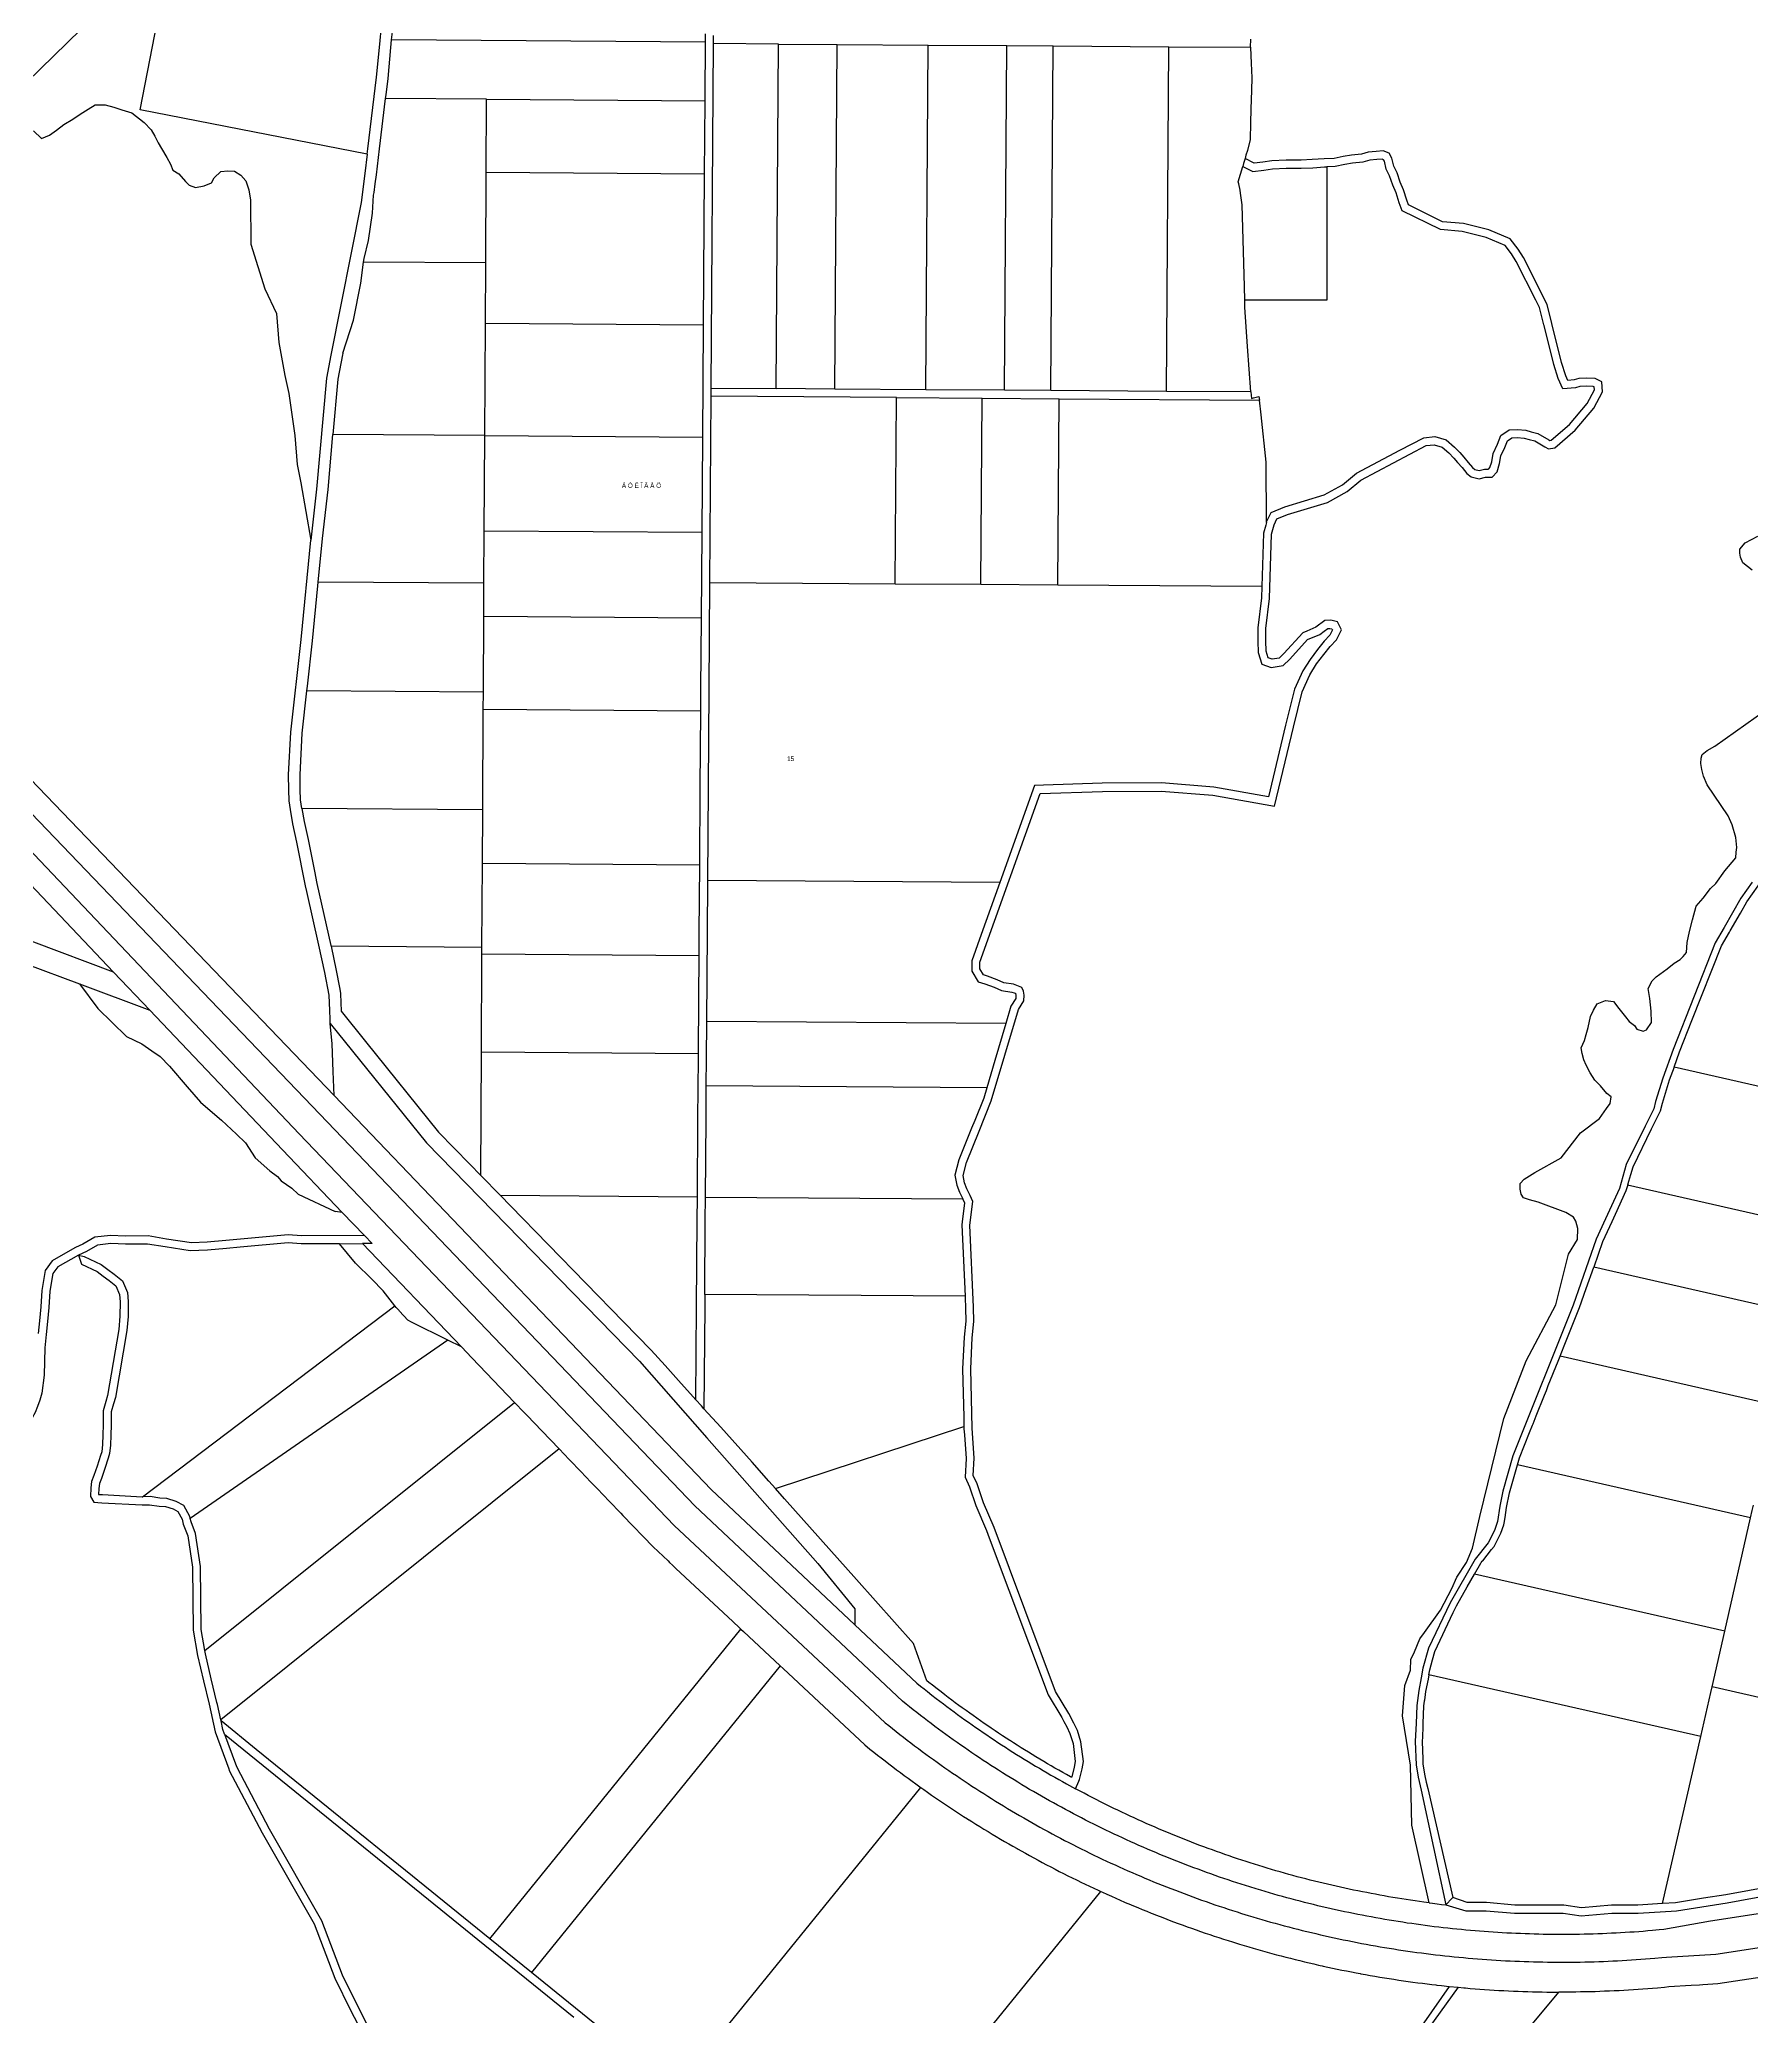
# Model space of a CAD drawing. Header units: metres. Extents: x 1082 to 7276, y 13258 to 20635.
# Drawn here: x 2881 to 3623, y 16712 to 17569 of the extents above; entities that cross this region are included whole.
import ezdxf

# ---------------------------------------------------------------- set-up
doc = ezdxf.new("R2010")
doc.units = ezdxf.units.M

msp = doc.modelspace()

# ---------------------------------------------------------------- linework, layer by layer
at = {"layer": '146'}
for points in [[(3022.93, 17519.26), (2924.47, 17538.449), (2943.6, 17636.609), (3021.54, 17621.41), (3033.35, 17619.109)], [(3022.93, 17519.26), (3023.2, 17521.551), (3026.94, 17552.619), (3028.16, 17565.529), (3030.19, 17586.949), (3032.64, 17609.269), (3032.87, 17612.51), (3033.35, 17619.109)], [(3030.86, 17543.32), (3031.05, 17544.949), (3031.91, 17552.09), (3033.18, 17565.529), (3033.49, 17568.81)], [(3033.49, 17568.81), (3033.7, 17571.06), (3033.82, 17572.31)], [(3169.54, 17567.859), (3033.49, 17568.81)], [(3169.37, 17542.35), (3169.38, 17543.981), (3169.54, 17567.859)], [(3169.54, 17567.859), (3169.55, 17568.91), (3169.57, 17571.359)], [(3171.99, 17417.769), (3173.04, 17567.199)], [(3173.04, 17567.199), (3173.05, 17568.85), (3173.06, 17570.699)], [(3201.15, 17567), (3173.04, 17567.199)], [(3200.1, 17417.57), (3201.15, 17567)], [(3201.15, 17567), (3226.58, 17566.82)], [(3225.53, 17417.391), (3226.58, 17566.82)], [(3226.58, 17566.82), (3266.06, 17566.551)], [(3265.01, 17417.109), (3266.06, 17566.551)], [(3266.06, 17566.551), (3300.19, 17566.31)], [(3299.14, 17416.869), (3300.19, 17566.31)], [(3300.19, 17566.31), (3320.26, 17566.17)], [(3319.21, 17416.731), (3320.26, 17566.17)], [(3320.26, 17566.17), (3370.44, 17565.81)], [(3369.39, 17416.381), (3370.44, 17565.81)], [(3370.44, 17565.81), (3405.83, 17565.56)], [(3405.83, 17565.56), (3405.84, 17565.529), (3406.06, 17558.66), (3406.41, 17552.289), (3406.14, 17547.039), (3405.86, 17538.801), (3405.84, 17532.81), (3405.56, 17525.56), (3404.42, 17520.82), (3403.81, 17518.75), (3403.4, 17517.33)], [(3405.83, 17565.56), (3405.83, 17565.66), (3405.95, 17569.06)], [(2878.25, 17529.4), (2881.74, 17526.019), (2885.12, 17527.51), (2888.25, 17529.619), (2891.39, 17532.109), (2895.28, 17534.471), (2898.54, 17536.58), (2901.92, 17538.81), (2904.93, 17540.68), (2909.31, 17540.66), (2913.06, 17539.65), (2916.55, 17538.391), (2920.8, 17537.119), (2926.17, 17532.981), (2929.28, 17529.85), (2930.77, 17527.1), (2932.26, 17524.09), (2933.75, 17521.721), (2935.99, 17517.84), (2937.61, 17514.961), (2938.6, 17512.33), (2941.22, 17510.699), (2944.08, 17507.32), (2945.71, 17505.81), (2948.45, 17504.801), (2952.21, 17505.539), (2955.47, 17506.779), (2956.6, 17508.9), (2959.49, 17511.76), (2962.49, 17512), (2965.36, 17511.859), (2968.11, 17510.1), (2970.23, 17507.721), (2971.59, 17503.721), (2972.32, 17499.35), (2972.45, 17480.269), (2978.5, 17460.779), (2983.61, 17450.17), (2984.59, 17437.529), (2987.22, 17423.269), (2988.91, 17415.391), (2991.57, 17397.25), (2992.55, 17384.609), (2994.12, 17376.731), (2998.48, 17351.881)], [(3025.86, 17502.57), (3026.37, 17506.41), (3026.88, 17510.221), (3028.23, 17521.51), (3030.86, 17543.32)], [(3074.65, 17543.019), (3030.86, 17543.32)], [(3074.48, 17511.301), (3074.65, 17543.019)], [(3074.65, 17543.019), (3169.37, 17542.35)], [(3169.14, 17510.631), (3169.37, 17542.35)], [(3022.93, 17519.26), (3021.92, 17510.85), (3020.25, 17498.25), (3007.16, 17432.119), (3005.18, 17422.119), (3000.94, 17374.029), (2998.48, 17351.881)], [(3285.38, 17065.039), (3284.24, 17067.69), (3282.84, 17070.56), (3281.81, 17073.18), (3281.16, 17076.43), (3282.62, 17082.07), (3288.15, 17095.631), (3293.43, 17108.81), (3305.14, 17148.31), (3307.49, 17152.08), (3307.6, 17154.59), (3307.33, 17156.34), (3306.69, 17157.84), (3304.55, 17158.83), (3303.05, 17159.32), (3298.9, 17159.92), (3296.01, 17161.279), (3291.73, 17162.881), (3289.97, 17163.381), (3288.44, 17166), (3288.42, 17168.881), (3314.65, 17242.019), (3341.61, 17242.93), (3367.06, 17243.08), (3389.4, 17241.34), (3416.15, 17236.481), (3424.39, 17270.84), (3428.16, 17286.141), (3431.48, 17293.539), (3434.45, 17298.19), (3437.55, 17302.34), (3440.28, 17305.74), (3443.02, 17308.641), (3445.24, 17313.029), (3443.46, 17316.4), (3440.57, 17317.131), (3438.06, 17316.99), (3434.07, 17314.09), (3430.25, 17312.449), (3428.45, 17311.68), (3420.24, 17302.74), (3418.25, 17300.731), (3415.12, 17300.211), (3413.49, 17300.82), (3412.59, 17303.699), (3412.42, 17308.199), (3412.39, 17312.58), (3412.38, 17313.59), (3414.03, 17326.619), (3414.92, 17354.42), (3415.74, 17357.5), (3416.02, 17358.56), (3417.25, 17361.07), (3421.88, 17362.971), (3439.14, 17368.211), (3447.63, 17373.019), (3453.61, 17377.94), (3481.95, 17392.881), (3485.33, 17393.269), (3488.86, 17392.231), (3491.76, 17389.68), (3493.91, 17387.44), (3495.55, 17385.57), (3497.45, 17383.33), (3499.48, 17380.83), (3501.38, 17379.34), (3504.89, 17378.49), (3507.65, 17379.131), (3510.53, 17379.15), (3512.64, 17381.539), (3513.74, 17385.051), (3514.34, 17388.43), (3516.07, 17392.07), (3517.17, 17394.961), (3519.04, 17396.221), (3521.42, 17396.359), (3524.44, 17396.131), (3526.57, 17395.519), (3528.96, 17394.91), (3533.37, 17392.301), (3535.01, 17391.44), (3537.64, 17391.949), (3546.48, 17399.519), (3554.55, 17409.08), (3558.38, 17416.24), (3558.09, 17420.49), (3555.2, 17421.981), (3551.31, 17422.08), (3548.05, 17421.94), (3546.05, 17421.42), (3543.29, 17421.16), (3542.4, 17423.15), (3540.59, 17428.9), (3536.39, 17445.869), (3534.37, 17454.029), (3524.04, 17474.381), (3521.75, 17478), (3518.33, 17482.481), (3509.02, 17486.44), (3498.08, 17489.131), (3489.05, 17489.949), (3474.26, 17497.221), (3473.51, 17499.221), (3472.15, 17503.721), (3470.66, 17507.1), (3469.3, 17511.1), (3467.94, 17513.981), (3467.07, 17517.481), (3465.83, 17519.6), (3463.33, 17520.609), (3460.2, 17520.369), (3456.83, 17520.141), (3453.82, 17519.269), (3449.57, 17518.789), (3445.94, 17518.18), (3442.06, 17517.31), (3437.68, 17517.211), (3432.55, 17516.85), (3427.67, 17516.619), (3421.17, 17516.641), (3415.04, 17516.289), (3411.16, 17515.801), (3407.4, 17515.31), (3403.4, 17517.33)], [(3403.25, 17455.99), (3403.1, 17461.84), (3402.21, 17497.221), (3401.42, 17502.369), (3401.23, 17503.59), (3400.67, 17506.369), (3400.49, 17507.221), (3402.41, 17513.91)], [(3403.4, 17517.33), (3402.77, 17515.199), (3402.41, 17513.91)], [(3402.41, 17513.91), (3406.79, 17511.699), (3411.59, 17512.33), (3415.35, 17512.801), (3421.26, 17513.141), (3427.75, 17513.119), (3432.76, 17513.35), (3437.84, 17513.711), (3438.86, 17513.731)], [(3438.86, 17513.731), (3438.86, 17455.99), (3403.25, 17455.99)], [(3412.65, 17359.49), (3412.72, 17359.789), (3414.69, 17363.801), (3420.7, 17366.269), (3437.75, 17371.449), (3445.64, 17375.91), (3451.66, 17380.859), (3470.56, 17390.83), (3480.89, 17396.279), (3485.64, 17396.83), (3490.59, 17395.369), (3494.18, 17392.211), (3496.48, 17389.81), (3498.21, 17387.85), (3500.15, 17385.56), (3501.95, 17383.34), (3502.94, 17382.56), (3504.91, 17382.08), (3507.24, 17382.631), (3508.78, 17382.641), (3509.02, 17382.721), (3509.53, 17383.301), (3510.34, 17385.881), (3510.98, 17389.51), (3512.85, 17393.449), (3514.3, 17397.24), (3517.88, 17399.66), (3521.46, 17399.869), (3525.06, 17399.59), (3527.49, 17398.9), (3530.31, 17398.17), (3535.08, 17395.359), (3535.55, 17395.109), (3536.06, 17395.211), (3543.99, 17401.99), (3551.64, 17411.06), (3554.82, 17417), (3554.74, 17418.279), (3554.31, 17418.5), (3551.34, 17418.58), (3548.57, 17418.461), (3546.65, 17417.971), (3541.12, 17417.43), (3539.12, 17421.91), (3537.22, 17427.961), (3533.01, 17444.94), (3532.96, 17445.16), (3531.06, 17452.801), (3529.45, 17455.99), (3520.99, 17472.65), (3518.87, 17476), (3516.11, 17479.619), (3507.91, 17483.109), (3497.5, 17485.67), (3488.08, 17486.519), (3471.46, 17494.69), (3470.19, 17498.1), (3468.86, 17502.5), (3467.4, 17505.82), (3466.05, 17509.779), (3464.62, 17512.789), (3463.8, 17516.15), (3463.41, 17516.81), (3462.78, 17517.06), (3460.47, 17516.881), (3457.44, 17516.67), (3454.51, 17515.83), (3450.05, 17515.32), (3446.61, 17514.74), (3442.48, 17513.82), (3438.86, 17513.731)], [(3074.27, 17472.06), (3074.48, 17511.301)], [(3169.14, 17510.631), (3074.48, 17511.301)], [(3168.68, 17445.1), (3169.14, 17510.631)], [(3021.34, 17472.43), (3021.55, 17474.029), (3023.4, 17481.76), (3025.25, 17493.67), (3025.66, 17501.51), (3025.86, 17502.57)], [(3012.39, 17432.93), (3016.93, 17447.24), (3020.16, 17463.31), (3021.34, 17472.43)], [(3074.27, 17472.06), (3021.34, 17472.43)], [(3074.12, 17445.769), (3074.27, 17472.06)], [(3405.96, 17416.119), (3404.54, 17435.9), (3403.32, 17452.891), (3403.25, 17455.99)], [(3073.86, 17397.199), (3074.12, 17445.769)], [(3168.68, 17445.1), (3074.12, 17445.769)], [(3168.34, 17396.43), (3168.68, 17445.1)], [(3012.39, 17432.93), (3012.37, 17432.81), (3012.24, 17432.17), (3010.16, 17421.65), (3008.05, 17397.67)], [(3171.4, 17333.42), (3171.97, 17414.269)], [(3171.97, 17414.269), (3171.99, 17417.769)], [(3252.36, 17413.699), (3171.97, 17414.269)], [(3171.99, 17417.769), (3200.1, 17417.57)], [(3225.53, 17417.391), (3200.1, 17417.57)], [(3265.01, 17417.109), (3225.53, 17417.391)], [(3251.79, 17332.85), (3252.36, 17413.699)], [(3252.36, 17413.699), (3289.46, 17413.44)], [(3299.14, 17416.869), (3265.01, 17417.109)], [(3288.89, 17332.59), (3289.46, 17413.44)], [(3289.46, 17413.44), (3322.86, 17413.199)], [(3319.21, 17416.731), (3299.14, 17416.869)], [(3369.39, 17416.381), (3319.21, 17416.731)], [(3322.29, 17332.359), (3322.86, 17413.199)], [(3322.86, 17413.199), (3409.62, 17412.59)], [(3405.96, 17416.119), (3369.39, 17416.381)], [(3405.96, 17416.119), (3406.16, 17413.34), (3407.01, 17413.539), (3409.45, 17414.131), (3409.62, 17412.59)], [(3412.65, 17359.49), (3412.61, 17385.68), (3410.33, 17406.19), (3409.62, 17412.59)], [(3001.7, 17333.69), (3003.58, 17352.6), (3005.95, 17373.869), (3008.05, 17397.67)], [(3073.86, 17397.199), (3008.05, 17397.67)], [(3073.64, 17355.81), (3073.86, 17397.1)], [(3073.86, 17397.1), (3073.86, 17397.199)], [(3168.34, 17396.43), (3073.86, 17397.1)], [(3168.05, 17355.15), (3168.34, 17396.43)], [(3008.52, 17111.06), (2772.95, 17356.539), (2765.29, 17364.881)], [(3412.65, 17359.49), (3412.35, 17358.391), (3411.44, 17354.93), (3410.69, 17331.74)], [(3813.12, 16785.019), (3605.22, 16753.131), (3584.9, 16749.42), (3582.93, 16749.24), (3579.98, 16748.971), (3578.01, 16748.81), (3576.05, 16748.65), (3574.08, 16748.5), (3572.11, 16748.359), (3570.14, 16748.231), (3568.17, 16748.1), (3566.2, 16747.99), (3564.23, 16747.881), (3562.26, 16747.789), (3560.28, 16747.699), (3558.31, 16747.619), (3556.34, 16747.539), (3554.37, 16747.481), (3552.39, 16747.43), (3550.42, 16747.381), (3548.45, 16747.34), (3546.48, 16747.32), (3544.5, 16747.289), (3542.53, 16747.279), (3540.55, 16747.279), (3538.58, 16747.289), (3536.61, 16747.301), (3534.63, 16747.32), (3532.66, 16747.35), (3530.69, 16747.391), (3528.71, 16747.44), (3526.74, 16747.5), (3524.77, 16747.56), (3522.8, 16747.641), (3520.82, 16747.721), (3518.85, 16747.81), (3516.88, 16747.91), (3514.91, 16748.019), (3512.94, 16748.141), (3510.97, 16748.26), (3509, 16748.4), (3507.03, 16748.539), (3505.06, 16748.69), (3503.1, 16748.85), (3501.13, 16749.019), (3499.16, 16749.19), (3497.2, 16749.381), (3495.23, 16749.57), (3493.27, 16749.769), (3491.31, 16749.981), (3489.35, 16750.199), (3487.39, 16750.43), (3485.43, 16750.67), (3483.47, 16750.91), (3481.51, 16751.17), (3479.55, 16751.43), (3477.6, 16751.699), (3475.65, 16751.981), (3473.69, 16752.26), (3471.74, 16752.56), (3469.79, 16752.859), (3467.84, 16753.18), (3465.89, 16753.5), (3463.95, 16753.83), (3462, 16754.16), (3460.06, 16754.51), (3458.12, 16754.869), (3456.18, 16755.231), (3454.24, 16755.6), (3452.3, 16755.981), (3450.37, 16756.369), (3448.43, 16756.769), (3446.5, 16757.17), (3444.57, 16757.58), (3442.64, 16758.01), (3440.72, 16758.44), (3438.8, 16758.881), (3436.87, 16759.32), (3434.95, 16759.779), (3433.03, 16760.24), (3431.12, 16760.711), (3429.2, 16761.199), (3427.29, 16761.68), (3425.38, 16762.18), (3423.47, 16762.69), (3421.57, 16763.199), (3419.66, 16763.721), (3417.76, 16764.25), (3415.86, 16764.789), (3413.97, 16765.34), (3412.07, 16765.891), (3410.19, 16766.449), (3408.29, 16767.029), (3405.46, 16767.9), (3403.58, 16768.49), (3401.7, 16769.09), (3399.82, 16769.699), (3397.95, 16770.32), (3396.07, 16770.94), (3394.2, 16771.57), (3392.34, 16772.211), (3390.47, 16772.859), (3388.61, 16773.519), (3386.75, 16774.18), (3384.9, 16774.859), (3383.04, 16775.539), (3381.2, 16776.231), (3379.35, 16776.92), (3377.5, 16777.631), (3375.67, 16778.34), (3373.83, 16779.06), (3371.99, 16779.789), (3370.16, 16780.529), (3368.34, 16781.269), (3366.51, 16782.029), (3364.69, 16782.789), (3362.87, 16783.56), (3361.06, 16784.33), (3359.25, 16785.119), (3357.44, 16785.91), (3355.63, 16786.711), (3353.83, 16787.519), (3352.04, 16788.33), (3350.24, 16789.16), (3348.45, 16789.99), (3346.67, 16790.83), (3344.88, 16791.68), (3343.1, 16792.529), (3341.33, 16793.391), (3339.56, 16794.26), (3337.79, 16795.141), (3336.02, 16796.029), (3334.26, 16796.92), (3332.51, 16797.82), (3330.75, 16798.731), (3329.01, 16799.65), (3327.26, 16800.57), (3325.52, 16801.5), (3323.78, 16802.44), (3322.05, 16803.381), (3320.32, 16804.34), (3318.6, 16805.301), (3316.88, 16806.269), (3315.17, 16807.24), (3313.45, 16808.231), (3311.75, 16809.221), (3310.04, 16810.221), (3308.35, 16811.221), (3306.65, 16812.24), (3304.96, 16813.26), (3303.28, 16814.289), (3301.6, 16815.32), (3299.92, 16816.359), (3298.25, 16817.41), (3296.58, 16818.471), (3294.92, 16819.529), (3293.26, 16820.6), (3291.61, 16821.68), (3289.96, 16822.769), (3288.31, 16823.859), (3286.68, 16824.961), (3285.04, 16826.07), (3283.41, 16827.18), (3281.79, 16828.301), (3280.17, 16829.43), (3278.55, 16830.57), (3276.95, 16831.711), (3275.34, 16832.859), (3273.74, 16834.019), (3272.15, 16835.18), (3270.56, 16836.35), (3268.97, 16837.529), (3267.39, 16838.711), (3265.82, 16839.9), (3264.25, 16841.1), (3262.68, 16842.301), (3261.13, 16843.519), (3259.57, 16844.731), (3258.03, 16845.961), (3256.48, 16847.19), (3254.93, 16848.44), (3164.98, 16933.199), (3002.38, 17103.019), (2765.65, 17349.699)], [(3006.91, 17142.269), (3006.8, 17144.221), (3006.66, 17147.92), (3006.4, 17154.56), (3004.59, 17164.35), (3001.98, 17176.231), (2996.67, 17199.58), (2996.13, 17201.961), (2992.46, 17220.971), (2990.63, 17228.881), (2989.62, 17235.1), (2989.02, 17238.769), (2988.92, 17243.66), (2988.79, 17250.18), (2989.77, 17268.631), (2994.21, 17308.769), (2998.48, 17351.881)], [(3073.51, 17333.18), (3073.64, 17355.81)], [(3168.05, 17355.15), (3073.64, 17355.81)], [(3167.79, 17318.07), (3168.05, 17355.15)], [(3623.23, 17338.869), (3619.19, 17342.1), (3618.17, 17344.471), (3617.9, 17346.221), (3617.89, 17347.981), (3620.25, 17350.74), (3625.62, 17353.66)], [(2758.05, 17342.449), (2993.35, 17094.381), (3155.95, 16924.551), (3247.41, 16839.09), (3248.97, 16837.83), (3250.56, 16836.56), (3252.15, 16835.31), (3253.74, 16834.06), (3255.34, 16832.81), (3256.95, 16831.58), (3258.56, 16830.35), (3260.17, 16829.119), (3261.79, 16827.91), (3263.42, 16826.699), (3265.05, 16825.5), (3266.69, 16824.31), (3268.33, 16823.119), (3269.98, 16821.94), (3271.63, 16820.769), (3273.29, 16819.6), (3274.95, 16818.44), (3276.62, 16817.289), (3278.29, 16816.15), (3279.97, 16815.01), (3281.65, 16813.881), (3283.34, 16812.76), (3285.03, 16811.65), (3286.72, 16810.539), (3288.43, 16809.44), (3290.13, 16808.35), (3291.85, 16807.26), (3293.56, 16806.19), (3295.28, 16805.119), (3297.01, 16804.051), (3298.74, 16803), (3300.47, 16801.949), (3302.21, 16800.91), (3303.95, 16799.881), (3305.7, 16798.859), (3307.45, 16797.84), (3309.21, 16796.83), (3310.97, 16795.83), (3312.73, 16794.83), (3314.5, 16793.84), (3316.28, 16792.869), (3318.06, 16791.891), (3319.84, 16790.93), (3321.62, 16789.981), (3323.41, 16789.029), (3325.21, 16788.09), (3327.01, 16787.15), (3328.81, 16786.231), (3330.62, 16785.31), (3332.43, 16784.4), (3334.24, 16783.5), (3336.06, 16782.609), (3337.88, 16781.731), (3339.71, 16780.85), (3341.54, 16779.981), (3343.37, 16779.119), (3345.21, 16778.26), (3347.05, 16777.42), (3348.9, 16776.58), (3350.74, 16775.75), (3352.6, 16774.93), (3354.45, 16774.119), (3356.31, 16773.31), (3358.17, 16772.519), (3360.04, 16771.731), (3361.91, 16770.949), (3363.78, 16770.17), (3365.66, 16769.41), (3367.54, 16768.65), (3369.42, 16767.9), (3371.31, 16767.16), (3373.19, 16766.43), (3375.09, 16765.711), (3376.98, 16764.99), (3378.88, 16764.279), (3380.78, 16763.59), (3382.69, 16762.891), (3384.59, 16762.211), (3386.5, 16761.539), (3388.42, 16760.869), (3390.33, 16760.211), (3392.25, 16759.57), (3394.17, 16758.92), (3396.1, 16758.289), (3398.03, 16757.67), (3399.96, 16757.051), (3401.89, 16756.44), (3404.79, 16755.551), (3406.72, 16754.961), (3408.67, 16754.381), (3410.62, 16753.81), (3412.56, 16753.25), (3414.51, 16752.699), (3416.46, 16752.16), (3418.42, 16751.619), (3420.37, 16751.09), (3422.33, 16750.58), (3424.29, 16750.06), (3426.26, 16749.56), (3428.22, 16749.07), (3430.19, 16748.58), (3432.16, 16748.109), (3434.13, 16747.641), (3436.1, 16747.18), (3438.08, 16746.731), (3440.05, 16746.289), (3442.03, 16745.859), (3444.01, 16745.43), (3446, 16745.019), (3447.98, 16744.609), (3449.97, 16744.211), (3451.96, 16743.82), (3453.95, 16743.44), (3455.93, 16743.07), (3457.93, 16742.699), (3459.92, 16742.35), (3461.92, 16742), (3463.92, 16741.66), (3465.92, 16741.33), (3467.92, 16741.01), (3469.92, 16740.699), (3471.92, 16740.391), (3473.92, 16740.1), (3475.93, 16739.81), (3477.94, 16739.539), (3479.94, 16739.269), (3481.96, 16739.01), (3483.96, 16738.76), (3485.97, 16738.51), (3487.99, 16738.279), (3490, 16738.06), (3492.01, 16737.84), (3494.03, 16737.631), (3496.05, 16737.43), (3498.06, 16737.24), (3500.08, 16737.06), (3502.1, 16736.891), (3504.12, 16736.731), (3506.14, 16736.57), (3508.16, 16736.42), (3510.18, 16736.289), (3512.2, 16736.16), (3514.22, 16736.039), (3516.25, 16735.93), (3518.27, 16735.83), (3520.3, 16735.731), (3522.32, 16735.65), (3524.34, 16735.57), (3526.37, 16735.5), (3528.39, 16735.449), (3530.42, 16735.4), (3532.44, 16735.359), (3534.47, 16735.32), (3536.5, 16735.301), (3538.52, 16735.289), (3540.55, 16735.279), (3542.57, 16735.279), (3544.6, 16735.301), (3546.62, 16735.32), (3548.65, 16735.35), (3550.68, 16735.381), (3552.7, 16735.43), (3554.73, 16735.49), (3556.75, 16735.551), (3558.77, 16735.631), (3560.8, 16735.711), (3562.82, 16735.801), (3564.85, 16735.9), (3566.87, 16736.01), (3568.89, 16736.131), (3570.92, 16736.25), (3572.94, 16736.391), (3574.96, 16736.529), (3576.98, 16736.68), (3579, 16736.85), (3581.01, 16737.019), (3584.04, 16737.289), (3586.05, 16737.481), (3607.42, 16738.801), (3815.32, 16770.68)], [(2996.77, 17286.481), (2997, 17288.51), (2999.18, 17308.25), (3001.54, 17332.051), (3001.7, 17333.69)], [(3073.51, 17333.18), (3001.7, 17333.69)], [(3073.43, 17318.74), (3073.51, 17333.18)], [(3170.49, 17204.31), (3170.77, 17244.51), (3170.77, 17244.56), (3171.07, 17287.289), (3171.4, 17333.42)], [(3251.79, 17332.85), (3171.4, 17333.42)], [(3288.89, 17332.59), (3251.79, 17332.85)], [(3322.29, 17332.359), (3288.89, 17332.59)], [(3410.69, 17331.74), (3410.53, 17326.9), (3408.88, 17313.789), (3408.89, 17312.6), (3408.92, 17308.131), (3409.1, 17303.1), (3410.66, 17298.15), (3414.77, 17296.6), (3419.95, 17297.461), (3422.78, 17300.33), (3430.52, 17308.76), (3435.81, 17311.029), (3437.69, 17312.4), (3439.28, 17313.56), (3440.22, 17313.609), (3441.09, 17313.391), (3441.24, 17313.1), (3441.3, 17312.99), (3441.12, 17312.65), (3440.99, 17312.381), (3440.12, 17310.67), (3437.64, 17308.039), (3434.79, 17304.49), (3431.57, 17300.19), (3428.39, 17295.211), (3424.83, 17287.279), (3424.4, 17285.5), (3420.99, 17271.66), (3413.52, 17240.519), (3389.85, 17244.81), (3367.19, 17246.58), (3341.54, 17246.43), (3316.01, 17245.57), (3312.16, 17245.44), (3297.09, 17203.42)], [(3410.69, 17331.74), (3322.29, 17332.359)], [(3073.26, 17285.94), (3073.43, 17318.74)], [(3167.79, 17318.07), (3073.43, 17318.74)], [(3167.51, 17277.789), (3167.57, 17287.31), (3167.79, 17318.07)], [(2773.78, 17311.34), (2912.98, 17164.58)], [(2994.61, 17235.471), (2993.98, 17239.221), (2993.9, 17243.69), (2993.82, 17247.721), (2993.78, 17250.09), (2994.75, 17268.221), (2996.77, 17286.481)], [(3073.26, 17285.94), (2996.77, 17286.481)], [(3073.22, 17278.449), (3073.26, 17285.94)], [(3072.98, 17234.92), (3073.22, 17278.449)], [(3167.51, 17277.789), (3073.22, 17278.449)], [(3167.04, 17210.94), (3167.27, 17244.539), (3167.27, 17244.58), (3167.51, 17277.789)], [(3483.16, 16761.029), (3475.74, 16794.619), (3475.15, 16820.66), (3471.71, 16842.051), (3472.73, 16855.199), (3475.06, 16861.85), (3475.27, 16866.481), (3476.87, 16869.869), (3479.21, 16875.519), (3481.19, 16878.16), (3488.14, 16887.84), (3493.08, 16897.26), (3495.17, 16902.279), (3499.38, 16908.57), (3501.96, 16914.84), (3505.23, 16928.51), (3515.54, 16971.01), (3525.24, 16995.99), (3538.08, 17020.231), (3543.67, 17042.289), (3547.5, 17048.699), (3547.71, 17053.461), (3546.81, 17056.59), (3545.79, 17058.33), (3542.39, 17060.32), (3530.44, 17064.881), (3526.67, 17065.859), (3524.15, 17066.721), (3523.14, 17068.221), (3522.62, 17070.471), (3522.6, 17072.971), (3524.46, 17074.731), (3528.95, 17077.641), (3540.44, 17084.09), (3548.75, 17094.91), (3556.98, 17101.09), (3560.08, 17105.369), (3561.69, 17107.631), (3562.04, 17110.51), (3560.27, 17112), (3557.49, 17115.24), (3554.96, 17117.731), (3553.05, 17120.85), (3551.27, 17124.221), (3550.24, 17126.59), (3549.47, 17129.221), (3549.07, 17131.721), (3550.55, 17134.859), (3551.28, 17137.49), (3552.14, 17140.5), (3553.1, 17145.269), (3554.46, 17148.029), (3556.06, 17150.789), (3559.69, 17152.32), (3563.08, 17151.84), (3565.36, 17148.84), (3568.27, 17145.109), (3569.92, 17143.109), (3572.19, 17141.369), (3573.21, 17139.881), (3575.98, 17139.019), (3577.48, 17139.529), (3579.58, 17142.789), (3579.41, 17147.67), (3578.87, 17153.06), (3578.21, 17157.43), (3579.81, 17160.82), (3581.67, 17162.59), (3586.41, 17166), (3589.4, 17168.519), (3592.02, 17170.039), (3593.26, 17171.289), (3594.76, 17173.06), (3595.1, 17177.44), (3596.06, 17182.199), (3597.4, 17187.221), (3598.98, 17193.109), (3601.96, 17196.641), (3605.19, 17200.789), (3607.43, 17202.93), (3611.39, 17208.461), (3616.11, 17214.119), (3616.22, 17216.631), (3616.58, 17218.631), (3616.16, 17223.01), (3614.49, 17228.391), (3612.82, 17232.381), (3603.68, 17245.731), (3602.15, 17249.6), (3601.37, 17252.471), (3600.97, 17254.981), (3601.08, 17257.359), (3601.57, 17258.859), (3603.69, 17260.631), (3607.06, 17262.519), (3629.37, 17278.43)], [(2994.61, 17235.471), (2995.54, 17229.85), (2997.35, 17222), (3000, 17208.279), (3001.02, 17202.99), (3007.13, 17176.141), (3007.21, 17175.76)], [(3072.98, 17234.92), (2994.61, 17235.471)], [(3072.85, 17211.609), (3072.98, 17234.92)], [(3589.37, 17123.391), (3591.73, 17129.971), (3597.1, 17143.551), (3609.91, 17175.9), (3613.4, 17181.85), (3613.74, 17182.43), (3618.14, 17190.141), (3620.91, 17195), (3625.87, 17202.039), (3630.67, 17213.08), (3632.12, 17219.231), (3634.46, 17224.869), (3636.4, 17232.4), (3636.73, 17233.44)], [(2768.2, 17207.359), (2793.71, 17197.961), (2852.52, 17176.92), (2874.89, 17168.17), (2898.22, 17159.43)], [(3072.65, 17175.301), (3072.85, 17211.609)], [(3167.04, 17210.94), (3072.85, 17211.609)], [(3166.76, 17171.65), (3166.83, 17181.67), (3167.04, 17210.94)], [(3170.06, 17143.15), (3170.33, 17181.65), (3170.49, 17204.31)], [(3297.09, 17203.42), (3170.49, 17204.31)], [(2912.98, 17164.58), (2878.46, 17177.51), (2856.04, 17186.269), (2830.6, 17195.381)], [(3297.09, 17203.42), (3288.98, 17180.81), (3284.91, 17169.471), (3284.95, 17165.039), (3287.66, 17160.381), (3290.64, 17159.551), (3294.64, 17158.06), (3297.88, 17156.529), (3302.25, 17155.9), (3303.27, 17155.56), (3304, 17155.231), (3303.94, 17155.381), (3304.09, 17154.4), (3304.04, 17153.15), (3301.92, 17149.76), (3299.69, 17142.24)], [(3623.24, 17203.51), (3618.38, 17196.609), (3611.14, 17183.94), (3607.2, 17177.221), (3588.92, 17131.029), (3584.47, 17118.619), (3581.37, 17108.44), (3580.58, 17105.31), (3576.78, 17097.801), (3568.63, 17081.09), (3565.7, 17070.779), (3559.63, 17057.551), (3555.64, 17048.76), (3545.57, 17020.211), (3519.48, 16954.869), (3515.15, 16939.56), (3513.78, 16932.971), (3512.86, 16926.381), (3511.55, 16922.471), (3508.83, 16917.16), (3503.16, 16910.039), (3492.36, 16891.15), (3482.95, 16871.481), (3480.53, 16862.69), (3479.79, 16858.57), (3478.7, 16853.109), (3477.84, 16846.609), (3477.52, 16838.84), (3477.32, 16833.699), (3477.21, 16830.961), (3477.56, 16820.91), (3478.39, 16815.49), (3479.71, 16809.881), (3490.48, 16760.141)], [(3072.65, 17175.301), (3007.21, 17175.76)], [(3007.21, 17175.76), (3009.49, 17165.33), (3010.84, 17157.961), (3011.29, 17155.49), (3011.35, 17155.109), (3011.66, 17147.641), (3022.21, 17134.51), (3053.86, 17095.131), (3067.4, 17081.25), (3072.12, 17076.4)], [(3072.41, 17129.789), (3072.64, 17172.31)], [(3072.64, 17172.31), (3072.65, 17175.301)], [(3166.76, 17171.65), (3072.64, 17172.31)], [(3166.46, 17129.131), (3166.63, 17153.34), (3166.76, 17171.65)], [(2928.68, 17148.019), (2912.98, 17164.58)], [(2898.22, 17159.43), (2928.68, 17148.019)], [(2898.22, 17159.43), (2906.09, 17148.85), (2918.61, 17136.65), (2925.16, 17133.43), (2929.57, 17130.449), (2933.1, 17127.971), (2937.15, 17123.74), (2944.87, 17114.891), (2950.57, 17108.17), (2954.87, 17104.56), (2959.79, 17100.33), (2966.24, 17094.359), (2970.16, 17090.5), (2974.35, 17084.019), (2980.67, 17078.42), (2983.95, 17075.94), (2985.59, 17074.07), (2990.26, 17070.84), (2993.04, 17068.35), (3009.01, 17060.721)], [(2928.68, 17148.019), (2986.11, 17087.481), (3012.09, 17060.34)], [(3008.52, 17111.06), (3008.16, 17121.449), (3007.69, 17133.519), (3006.91, 17142.269)], [(3006.91, 17142.269), (3048.62, 17090.481), (3140.89, 16995.83), (3170.14, 16962.631), (3218.17, 16908.109), (3234.32, 16888.49), (3234.32, 16881.57)], [(3169.86, 17115.301), (3169.95, 17127.1), (3170.06, 17143.15)], [(3299.69, 17142.24), (3170.06, 17143.15)], [(3299.69, 17142.24), (3294.94, 17126.221), (3291.45, 17114.44)], [(3072.12, 17076.4), (3072.41, 17129.789)], [(3166.46, 17129.131), (3072.41, 17129.789)], [(3166.02, 17067.039), (3166.26, 17101.109), (3166.45, 17127.119), (3166.46, 17129.131)], [(3589.37, 17123.391), (3587.31, 17117.67), (3584.26, 17107.641), (3583.41, 17104.25), (3579.46, 17096.471), (3571.45, 17080.019), (3570.5, 17076.68), (3569.66, 17073.731), (3569.21, 17072.141)], [(3786.15, 17078.57), (3589.37, 17123.391)], [(3234.32, 16881.57), (3172.02, 16940.301), (3008.52, 17111.06)], [(3169.52, 17066.84), (3169.76, 17101.08), (3169.86, 17115.301)], [(3291.45, 17114.44), (3169.86, 17115.301)], [(3291.45, 17114.44), (3290.12, 17109.961), (3286.23, 17100.26), (3284.89, 17096.92), (3279.29, 17083.18), (3277.57, 17076.529), (3278.44, 17072.19), (3279.63, 17069.15), (3281.06, 17066.221), (3281.13, 17066.051)], [(3080.66, 17067.641), (3072.12, 17076.4)], [(3166.02, 17067.039), (3080.66, 17067.641)], [(3165.41, 16979.131), (3163.02, 16981.769), (3159.02, 16986.199), (3155.48, 16990.119), (3152.01, 16993.971), (3146.03, 17000.6), (3134.06, 17012.869), (3085, 17063.19), (3080.66, 17067.641)], [(3165.41, 16979.131), (3165.69, 17019.609), (3165.95, 17057.029), (3166.02, 17067.039)], [(3169.23, 17024.85), (3169.45, 17057), (3169.52, 17066.84)], [(3281.13, 17066.051), (3169.52, 17066.84)], [(3569.21, 17072.141), (3569.16, 17071.961), (3568.52, 17069.731), (3563.79, 17059.41), (3562.36, 17056.301), (3558.42, 17047.641), (3554.56, 17036.69)], [(3651.12, 17053.481), (3569.21, 17072.141)], [(3012.09, 17060.34), (3009.01, 17060.721)], [(3012.09, 17060.34), (3021.65, 17050.359)], [(3281.13, 17066.051), (3281.79, 17064.529), (3280.73, 17056.221), (3280.58, 17055.051), (3282.04, 17024.051)], [(3329.96, 16810.471), (3331.3, 16813.731), (3331.61, 16814.481), (3332.81, 16819.131), (3333.33, 16822.231), (3332.29, 16830.85), (3330.75, 16835.721), (3329.21, 16838.9), (3326.98, 16843.07), (3321.26, 16852.68), (3294.59, 16923.76), (3289.98, 16934.5), (3287.28, 16942.75), (3285.62, 16946.25), (3286.06, 16953.76), (3285.08, 16966.779), (3284.49, 16992.57), (3285.13, 17005.971), (3285.82, 17013.109), (3285.77, 17019.24), (3284.1, 17054.91), (3285.38, 17065.039)], [(3021.65, 17050.359), (2994.4, 17050.199), (2988.68, 17050.68), (2961.58, 17048.25), (2953.47, 17047.449), (2946.68, 17047.18), (2935.94, 17048.83), (2927.88, 17050.19), (2918.11, 17050.131), (2911.62, 17050.34), (2904.86, 17049.631), (2899.63, 17046.58), (2896.52, 17045.19), (2892.07, 17042.74), (2886.38, 17039.381), (2883.31, 17035.25), (2881.79, 17026.58), (2881.47, 17019.369), (2880.89, 17013.41), (2880.31, 17007.801)], [(3021.65, 17050.359), (3024.98, 17046.881), (3020.85, 17046.859)], [(2897.68, 17041.769), (2888.77, 17036.731), (2886.62, 17033.83), (2885.26, 17026.199), (2884.96, 17019.131), (2884.38, 17013.06), (2883.79, 17007.4), (2883.09, 17001.711), (2882.81, 16989.81), (2881.85, 16981.971), (2881.06, 16978.971), (2879.92, 16976.25), (2878.9, 16973.65), (2877.61, 16971.289), (2876.46, 16969.199), (2874.12, 16965.779), (2868.7, 16959.519), (2841.11, 16930.32), (2828.31, 16914.711), (2821, 16907.31), (2811.79, 16894.731), (2803.54, 16882.801), (2797.34, 16876.65), (2795.38, 16873.631)], [(3010.94, 17046.801), (3006.18, 17046.769), (2994.26, 17046.699), (2988.69, 17047.16), (2967.88, 17045.301), (2961.91, 17044.76), (2953.72, 17043.961), (2946.09, 17043.66), (2935.37, 17045.381), (2927.6, 17046.68), (2918.06, 17046.631), (2911.75, 17046.84), (2905.98, 17046.231), (2901.23, 17043.461), (2897.68, 17041.769)], [(2897.68, 17041.769), (2900.23, 17041.211), (2907.59, 17037.81), (2910.53, 17035.6), (2913.19, 17033.6), (2916.87, 17030.769), (2918.96, 17025.66), (2919.3, 17021.699), (2919.22, 17015.279), (2918.75, 17009.24), (2913.78, 16980.18), (2912.95, 16977.34), (2911.92, 16973.84), (2911.96, 16968.25), (2911.75, 16963.81), (2911.66, 16959.44), (2911.25, 16955.84), (2910.66, 16953.881), (2909.17, 16949.269), (2907.66, 16945.029), (2906.82, 16942.869), (2906.54, 16940.721), (2906.48, 16938.109), (2908.1, 16938), (2925.38, 16937.109), (2925.5, 16937.109)], [(2897.68, 17041.769), (2899.11, 17037.881), (2905.78, 17034.779), (2908.43, 17032.801), (2911.08, 17030.81), (2913.98, 17028.57), (2915.52, 17024.83), (2915.8, 17021.57), (2915.72, 17015.44), (2915.27, 17009.67), (2910.37, 16980.971), (2909.59, 16978.33), (2908.41, 16974.33), (2908.46, 16968.32), (2908.25, 16963.93), (2908.16, 16959.68), (2907.81, 16956.539), (2907.32, 16954.91), (2905.85, 16950.4), (2904.38, 16946.26), (2903.4, 16943.75), (2903.05, 16940.99), (2902.95, 16937.231), (2904.35, 16934.74), (2907.87, 16934.51), (2925.3, 16933.609), (2928.57, 16933.631), (2932.71, 16933.029), (2935.47, 16932.92), (2938.74, 16931.81), (2940.88, 16930.699), (2942.66, 16927.33), (2943.18, 16925.199), (2945.1, 16920.199), (2947.1, 16906.57), (2947.45, 16879.279), (2949.3, 16868.269), (2951.9, 16857.269), (2954.36, 16847.141), (2956.97, 16835.141), (2962.89, 16819.051), (2963.13, 16818.391), (2977.4, 16791.43), (2999.92, 16751.881), (3008.89, 16728.391), (3015.66, 16714.529), (3020.37, 16705.301)], [(3010.94, 17046.801), (3020.85, 17046.859)], [(3034.87, 17019.9), (3029.88, 17026.369), (3024.95, 17031.481), (3017.87, 17038.32), (3010.94, 17046.801)], [(3020.85, 17046.859), (3063.7, 17002.1)], [(3539.94, 16998.029), (3540.38, 16999.141), (3542.05, 17003.32), (3548.37, 17019.16), (3551.27, 17027.359), (3554.56, 17036.69)], [(3642.72, 17016.609), (3554.56, 17036.69)], [(3169.23, 17024.85), (3169.22, 17023.961), (3169.19, 17019.58), (3168.88, 16975.279)], [(3282.04, 17024.051), (3169.23, 17024.85)], [(3282.04, 17024.051), (3282.08, 17023.17), (3282.27, 17019.15), (3282.27, 17018.789), (3282.32, 17013.26), (3281.64, 17006.221), (3280.98, 16992.609), (3281.46, 16971.631), (3281.56, 16967.51)], [(2925.5, 16937.109), (3034.87, 17019.9)], [(3057.84, 17005.029), (3057.82, 17005.029), (3042.16, 17012.85), (3040.52, 17013.67), (3036.91, 17017.58), (3036.68, 17017.82), (3035.46, 17019.15), (3034.87, 17019.9)], [(3057.84, 17005.029), (2946.18, 16927.66)], [(3063.7, 17002.1), (3057.84, 17005.029)], [(3063.7, 17002.1), (3068.26, 16997.34), (3071.43, 16994.029), (3086.78, 16978)], [(3521.48, 16950.9), (3522.33, 16953.9), (3526.75, 16964.981), (3528.01, 16968.131), (3528.23, 16968.69), (3529.61, 16972.131), (3533.18, 16981.1), (3534.02, 16983.199), (3534.85, 16985.289), (3539.07, 16995.85), (3539.94, 16998.029)], [(3633.63, 16976.69), (3539.94, 16998.029)], [(2952.49, 16870.4), (3086.78, 16978)], [(3106.07, 16957.85), (3098.52, 16965.731), (3092.22, 16972.31), (3090.99, 16973.59), (3086.78, 16978)], [(3168.88, 16975.279), (3167.74, 16976.539), (3165.41, 16979.131)], [(3199.85, 16940.641), (3196.99, 16943.85), (3189.69, 16952.029), (3176.14, 16967.231), (3168.88, 16975.279)], [(3199.85, 16940.641), (3281.56, 16967.51)], [(3281.56, 16967.51), (3281.58, 16966.6), (3281.78, 16963.91), (3282.55, 16953.731), (3282.08, 16945.56), (3284.02, 16941.449), (3286.7, 16933.269), (3291.34, 16922.449), (3292.51, 16919.33), (3318.09, 16851.16), (3323.93, 16841.359), (3324.83, 16839.68), (3326.09, 16837.32), (3327.49, 16834.42), (3328.86, 16830.109), (3329.79, 16822.31), (3329.38, 16819.859), (3328.28, 16815.59), (3328.2, 16815.41), (3327.69, 16815.69), (3326.08, 16816.59), (3324.38, 16817.539), (3322.68, 16818.5), (3320.99, 16819.461), (3319.37, 16820.4), (3317.74, 16821.35), (3316.12, 16822.31), (3314.42, 16823.32), (3312.71, 16824.35), (3311.18, 16825.279), (3309.49, 16826.31), (3307.87, 16827.31), (3306.32, 16828.279), (3304.65, 16829.34), (3303.03, 16830.369), (3301.72, 16831.211), (3301.4, 16831.42), (3299.81, 16832.449), (3298.24, 16833.481), (3296.58, 16834.58), (3295.03, 16835.609), (3293.36, 16836.74), (3291.88, 16837.75), (3290.29, 16838.84), (3288.7, 16839.94), (3287.12, 16841.051), (3285.51, 16842.19), (3284.05, 16843.231), (3282.47, 16844.359), (3280.86, 16845.529), (3279.35, 16846.641), (3277.8, 16847.789), (3276.33, 16848.881), (3274.76, 16850.06), (3273.21, 16851.24), (3271.66, 16852.43), (3269.89, 16853.801), (3267.9, 16855.359), (3266.4, 16856.539), (3265.48, 16857.279)], [(3106.07, 16957.85), (2959.42, 16840.35)], [(3106.07, 16957.85), (3110.41, 16953.31), (3110.69, 16953.019), (3115.46, 16948.039), (3119.89, 16943.42), (3122.58, 16940.609), (3125.34, 16937.721), (3127.84, 16935.109), (3132.79, 16929.94), (3133.72, 16928.971), (3146.81, 16915.301), (3153.29, 16909.24), (3153.92, 16908.65), (3155.21, 16907.449), (3156.72, 16906.039), (3181.42, 16882.961), (3184.29, 16880.279), (3184.92, 16879.69)], [(3502.89, 16903.539), (3505.65, 16908.35), (3505.77, 16908.51), (3506.26, 16909.109), (3506.45, 16909.359), (3510.29, 16914.18), (3511.36, 16915.519), (3514.32, 16921.301), (3515.52, 16924.891), (3515.79, 16925.69), (3516.13, 16928.131), (3516.74, 16932.461), (3518.06, 16938.85), (3521.48, 16950.9)], [(3622.51, 16927.891), (3521.48, 16950.9)], [(3265.48, 16857.279), (3259.69, 16873.49), (3234.95, 16901.25), (3203.75, 16936.25), (3199.85, 16940.641)], [(2946.18, 16927.66), (2945.96, 16928.58), (2943.46, 16933.301), (2940.12, 16935.039), (2936.11, 16936.4), (2933.03, 16936.519), (2928.81, 16937.131), (2925.5, 16937.109)], [(3622.51, 16927.891), (3623.25, 16931.15), (3623.78, 16933.481)], [(2952.49, 16870.4), (2950.95, 16879.59), (2950.6, 16906.84), (2948.51, 16921.1), (2946.53, 16926.25), (2946.18, 16927.66)], [(3611.34, 16878.84), (3622.51, 16927.891)], [(3483.09, 16859.94), (3483.46, 16862.019), (3484.64, 16866.32), (3485.65, 16869.971), (3493.69, 16886.961), (3495, 16889.731), (3495.02, 16889.76), (3499.73, 16897.99), (3502.89, 16903.539)], [(3611.34, 16878.84), (3502.89, 16903.539)], [(3076.06, 16745.41), (3184.92, 16879.69)], [(3184.92, 16879.69), (3186.04, 16878.641), (3201.95, 16863.769)], [(3234.32, 16881.57), (3261.21, 16856.221), (3262.74, 16854.99), (3264.25, 16853.789), (3265.76, 16852.59), (3267.69, 16851.08), (3269.57, 16849.619), (3271.1, 16848.449), (3272.64, 16847.279), (3274.18, 16846.119), (3275.72, 16844.971), (3277.28, 16843.82), (3278.83, 16842.68), (3280.4, 16841.539), (3281.96, 16840.42), (3283.54, 16839.289), (3285.11, 16838.18), (3286.69, 16837.07), (3288.28, 16835.971), (3289.87, 16834.881), (3291.47, 16833.801), (3293.07, 16832.711), (3294.67, 16831.641), (3296.28, 16830.58), (3297.9, 16829.519), (3299.52, 16828.471), (3301.14, 16827.42), (3302.77, 16826.381), (3304.4, 16825.35), (3306.04, 16824.33), (3307.68, 16823.32), (3309.33, 16822.31), (3310.97, 16821.31), (3312.63, 16820.31), (3314.29, 16819.33), (3315.95, 16818.34), (3317.62, 16817.369), (3319.29, 16816.41), (3320.97, 16815.449), (3322.65, 16814.49), (3324.33, 16813.551), (3326.02, 16812.609), (3329.96, 16810.471)], [(3605.82, 16854.609), (3611.34, 16878.84)], [(2959.42, 16840.35), (2957.96, 16847.051), (2957.77, 16847.93), (2955.3, 16858.08), (2952.73, 16868.961), (2952.49, 16870.4)], [(3201.95, 16863.769), (3094.12, 16730.769)], [(3201.95, 16863.769), (3203.16, 16862.641), (3238.53, 16829.59), (3240.82, 16827.699), (3242.47, 16826.391), (3244.11, 16825.09), (3245.74, 16823.81), (3247.39, 16822.529), (3249.04, 16821.26), (3250.69, 16820), (3252.35, 16818.74), (3254.02, 16817.49), (3255.69, 16816.25), (3257.37, 16815.019), (3259.05, 16813.789), (3260.74, 16812.57), (3262.43, 16811.359), (3262.86, 16811.051)], [(3483.09, 16859.94), (3482.74, 16858.01), (3481.66, 16852.619), (3481.49, 16851.369), (3481.17, 16848.94), (3481.11, 16848.481), (3480.83, 16846.359), (3480.52, 16838.721), (3480.46, 16837.35), (3480.29, 16833.01), (3480.21, 16830.949), (3480.46, 16823.31), (3480.54, 16821.19), (3481.33, 16816.06), (3481.98, 16813.31), (3482.63, 16810.56), (3493.42, 16763.34)], [(3600.92, 16833.109), (3483.09, 16859.94)], [(3600.92, 16833.109), (3605.29, 16852.279), (3605.82, 16854.609)], [(3728.76, 16826.609), (3605.82, 16854.609)], [(2959.52, 16839.891), (2959.42, 16840.35)], [(2961.07, 16834.131), (2960.34, 16836.119), (2959.52, 16839.891)], [(3076.06, 16745.41), (2974.82, 16827.49), (2959.52, 16839.891)], [(2961.07, 16834.131), (3073.86, 16742.69), (3091.92, 16728.051), (3112.47, 16711.381)], [(2961.07, 16834.131), (2965.8, 16821.26), (2966.33, 16819.82), (2980.47, 16793.119), (3003.1, 16753.381), (3012.11, 16729.789), (3018.78, 16716.109), (3023.42, 16707.019), (3035.63, 16687.471), (3038.16, 16679.949), (3037.76, 16671.92), (3034.86, 16667), (3031.44, 16665.65), (3026.17, 16663.721), (3020.75, 16663)], [(3584.43, 16760.699), (3600.92, 16833.109)], [(3156.67, 16680.06), (3262.86, 16811.051)], [(3262.86, 16811.051), (3264.13, 16810.15), (3265.83, 16808.949), (3267.54, 16807.76), (3269.26, 16806.58), (3270.97, 16805.4), (3272.7, 16804.231), (3274.43, 16803.07), (3276.16, 16801.92), (3277.9, 16800.769), (3279.64, 16799.641), (3281.39, 16798.51), (3283.15, 16797.381), (3283.7, 16797.029), (3283.84, 16796.94), (3284.91, 16796.269), (3286.67, 16795.16), (3288.44, 16794.06), (3290.21, 16792.971), (3291.99, 16791.891), (3293.78, 16790.81), (3295.56, 16789.74), (3297.35, 16788.68), (3299.14, 16787.631), (3300.95, 16786.58), (3302.75, 16785.539), (3304.57, 16784.51), (3305.11, 16784.211), (3306.38, 16783.49), (3308.2, 16782.481), (3310.02, 16781.471), (3311.85, 16780.471), (3313.68, 16779.481), (3315.51, 16778.5), (3317.36, 16777.519), (3319.2, 16776.56), (3321.05, 16775.6), (3322.9, 16774.65), (3324.76, 16773.711), (3326.62, 16772.769), (3328.48, 16771.85), (3330.36, 16770.93), (3330.91, 16770.66), (3332.23, 16770.019), (3334.11, 16769.119), (3335.98, 16768.231), (3337.87, 16767.34), (3339.76, 16766.461), (3340.84, 16765.971)], [(3483.16, 16761.029), (3480.9, 16761.34), (3478.98, 16761.6), (3477.08, 16761.869), (3475.17, 16762.15), (3473.26, 16762.44), (3471.35, 16762.74), (3469.44, 16763.051), (3467.54, 16763.359), (3465.64, 16763.68), (3463.74, 16764.01), (3461.83, 16764.35), (3459.94, 16764.699), (3458.04, 16765.051), (3456.15, 16765.42), (3454.25, 16765.789), (3452.36, 16766.17), (3450.47, 16766.56), (3448.58, 16766.949), (3446.69, 16767.359), (3444.81, 16767.769), (3442.92, 16768.19), (3441.04, 16768.619), (3439.16, 16769.06), (3437.28, 16769.5), (3435.4, 16769.961), (3433.53, 16770.42), (3431.65, 16770.891), (3429.79, 16771.369), (3427.92, 16771.85), (3426.05, 16772.35), (3424.19, 16772.85), (3422.33, 16773.359), (3420.46, 16773.881), (3418.61, 16774.41), (3416.76, 16774.94), (3414.91, 16775.481), (3413.04, 16776.039), (3411.22, 16776.59), (3409.35, 16777.16), (3407.52, 16777.74), (3405.68, 16778.32), (3403.84, 16778.91), (3402.01, 16779.51), (3400.17, 16780.109), (3398.34, 16780.731), (3396.52, 16781.35), (3394.69, 16781.981), (3392.87, 16782.619), (3391.05, 16783.269), (3389.23, 16783.92), (3387.43, 16784.58), (3385.61, 16785.25), (3383.8, 16785.93), (3382, 16786.619), (3380.2, 16787.31), (3378.4, 16788.01), (3376.6, 16788.721), (3374.81, 16789.44), (3373.02, 16790.16), (3371.24, 16790.891), (3369.46, 16791.631), (3367.67, 16792.381), (3365.9, 16793.141), (3364.13, 16793.9), (3362.35, 16794.67), (3360.59, 16795.449), (3358.82, 16796.24), (3357.07, 16797.029), (3355.31, 16797.83), (3353.56, 16798.641), (3351.81, 16799.461), (3350.06, 16800.289), (3348.32, 16801.119), (3346.59, 16801.961), (3344.85, 16802.801), (3343.12, 16803.66), (3341.39, 16804.519), (3338.27, 16806.1), (3335.37, 16807.6), (3333.67, 16808.49), (3331.96, 16809.4), (3329.96, 16810.471)], [(3718.4, 16781.119), (3692.56, 16778), (3669.73, 16773.481), (3642.55, 16770.1), (3611.78, 16764.44), (3602.18, 16762.961), (3590.04, 16761.08), (3584.43, 16760.699)], [(3225.77, 16624.039), (3340.84, 16765.971)], [(3340.84, 16765.971), (3341.65, 16765.59), (3343.55, 16764.731), (3345.45, 16763.881), (3347.35, 16763.039), (3349.26, 16762.199), (3351.17, 16761.369), (3352.22, 16760.92), (3353.09, 16760.551), (3355, 16759.74), (3356.93, 16758.94), (3358.84, 16758.15), (3360.78, 16757.359), (3362.71, 16756.58), (3363.65, 16756.211), (3364.64, 16755.81), (3366.58, 16755.051), (3368.53, 16754.301), (3370.47, 16753.551), (3372.41, 16752.82), (3374.37, 16752.09), (3376.62, 16751.26), (3378.28, 16750.66), (3380.24, 16749.961), (3382.2, 16749.269), (3384.17, 16748.59), (3386.14, 16747.91), (3388.11, 16747.24), (3390.09, 16746.58), (3392.06, 16745.93), (3394.05, 16745.289), (3396.03, 16744.66), (3398.02, 16744.029), (3400.99, 16743.119), (3402.97, 16742.519), (3404.98, 16741.92), (3405.05, 16741.9), (3406.99, 16741.33), (3408.99, 16740.75), (3410.99, 16740.19), (3413, 16739.631), (3415.01, 16739.08), (3417.02, 16738.529), (3419.03, 16738), (3421.05, 16737.481), (3423.06, 16736.961), (3425.08, 16736.461), (3427.11, 16735.961), (3429.13, 16735.471), (3431.16, 16734.99), (3433.18, 16734.519), (3435.21, 16734.051), (3435.9, 16733.9), (3436.82, 16733.69), (3437.25, 16733.6), (3439.28, 16733.15), (3441.32, 16732.711), (3443.36, 16732.289), (3445.39, 16731.869), (3447.43, 16731.461), (3449.48, 16731.06), (3451.53, 16730.67), (3453.35, 16730.32), (3453.57, 16730.279), (3455.59, 16729.91), (3455.62, 16729.91), (3457.67, 16729.539), (3459.72, 16729.19), (3461.77, 16728.84), (3463.83, 16728.5), (3465.89, 16728.17), (3467.94, 16727.85), (3470.01, 16727.539), (3472.06, 16727.24), (3474.12, 16726.94), (3476.19, 16726.66), (3478.24, 16726.381), (3480.32, 16726.109), (3482.39, 16725.85), (3484.44, 16725.609), (3486.07, 16725.42), (3486.52, 16725.359), (3488.59, 16725.131), (3491.86, 16724.789)], [(3483.16, 16761.029), (3484.73, 16760.83), (3486.65, 16760.59), (3488.56, 16760.359), (3490.48, 16760.141)], [(3490.48, 16760.141), (3499.14, 16757.6), (3507.92, 16757.6), (3520.21, 16756.471), (3528.11, 16756.471), (3535.13, 16756.471), (3541.27, 16756.471), (3549.17, 16755.34), (3562.34, 16756.471), (3573.75, 16756.471), (3590.42, 16757.6), (3612.36, 16760.99), (3643.08, 16766.641)], [(3493.42, 16763.34), (3493.12, 16763.01), (3490.48, 16760.141)], [(3584.43, 16760.699), (3573.62, 16759.971), (3562.18, 16759.971), (3549.27, 16758.859), (3541.52, 16759.971), (3535.13, 16759.971), (3528.11, 16759.971), (3520.37, 16759.971), (3508.08, 16761.1), (3499.64, 16761.1), (3493.42, 16763.34)], [(3094.12, 16730.769), (3076.06, 16745.41)], [(3156.67, 16680.06), (3094.12, 16730.769)], [(3491.86, 16724.789), (3473.28, 16698.029), (3469.53, 16693.699), (3460.68, 16683.51), (3437.34, 16657.221), (3418.41, 16636.67), (3396.72, 16618.25), (3379.46, 16598.75), (3364.93, 16586.57), (3353.59, 16569.891), (3343.57, 16559.24), (3335.9, 16549.769), (3335.4, 16549.16), (3328.55, 16540.711)], [(3495.85, 16724.391), (3480.18, 16702.789), (3475.48, 16696.32), (3471.63, 16691.881), (3462.78, 16681.68), (3455.16, 16673.1), (3445.29, 16661.99), (3443.4, 16659.859), (3440.95, 16656.981), (3438.79, 16654.43)], [(3491.86, 16724.789), (3495.85, 16724.391)], [(3495.85, 16724.391), (3498.2, 16724.18), (3498.95, 16724.109), (3501.02, 16723.93), (3503.1, 16723.769), (3505.17, 16723.609), (3507.25, 16723.461), (3509.33, 16723.32), (3511.41, 16723.18), (3513.48, 16723.06), (3515.57, 16722.949), (3517.64, 16722.84), (3519.73, 16722.74), (3521.8, 16722.66), (3523.89, 16722.58), (3525.97, 16722.51), (3528.05, 16722.449), (3530.13, 16722.4), (3532.2, 16722.359), (3534.29, 16722.32), (3536.38, 16722.301), (3538.45, 16722.289), (3538.6, 16722.289), (3539.37, 16722.279)], [(3645.73, 16731.56), (3608.35, 16725.83), (3601.84, 16725.43), (3600.34, 16725.34), (3596.83, 16725.119), (3587.09, 16724.519), (3585.23, 16724.34), (3582.14, 16724.06), (3580.06, 16723.891), (3577.99, 16723.721), (3575.9, 16723.57), (3573.83, 16723.42), (3571.76, 16723.279), (3569.67, 16723.15), (3567.6, 16723.029), (3565.52, 16722.92), (3563.44, 16722.81), (3561.36, 16722.721), (3559.27, 16722.641), (3557.19, 16722.56), (3555.11, 16722.49), (3553.03, 16722.44), (3550.95, 16722.391), (3548.87, 16722.35), (3546.78, 16722.32), (3544.7, 16722.301), (3542.62, 16722.279), (3542.11, 16722.279), (3541.13, 16722.279), (3540.58, 16722.279), (3540.54, 16722.279), (3539.37, 16722.279)], [(3464.09, 16631.74), (3539.37, 16722.279)]]:
    msp.add_lwpolyline(points, dxfattribs=at)
at = {"layer": '171'}
msp.add_lwpolyline([(2600.58, 17495.75), (2600.37, 17490.9), (2606.3, 17467.01), (2615.06, 17404.609), (2631.24, 17378.85), (2650.33, 17346.359), (2736.9, 17423.82), (2869.43, 17544.67), (2963.37, 17636.449), (2997.57, 17668.5)], dxfattribs=at)

# ---------------------------------------------------------------- texts
at = {"layer": 'TEXT25'}
for s, p in [('Á Ó Ê Î Â Å Ö', (3133.27, 17374.539)), ('15', (3204.89, 17256.09))]:
    msp.add_text(s, height=2, dxfattribs=at).set_placement(p)

doc.saveas('drawing.dxf')
